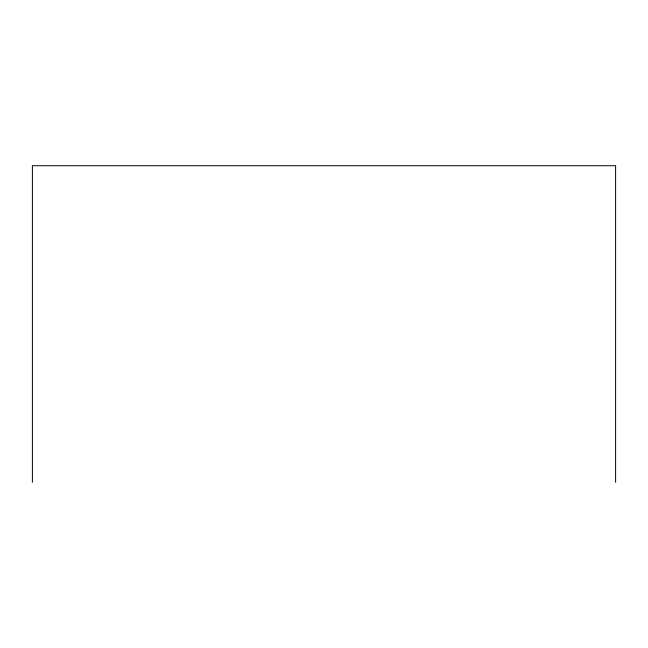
<?xml version="1.0" encoding="UTF-8"?>
<svg xmlns="http://www.w3.org/2000/svg" width="648" height="648" viewBox="0 0 648 648"><rect width="100%" height="100%" fill="white"/><g stroke="black" fill="none" stroke-linecap="round" stroke-linejoin="round"><path stroke-width="0.97" d="M615.6 482.29L615.6 165.71L32.4 165.71L32.4 482.29"/></g></svg>
